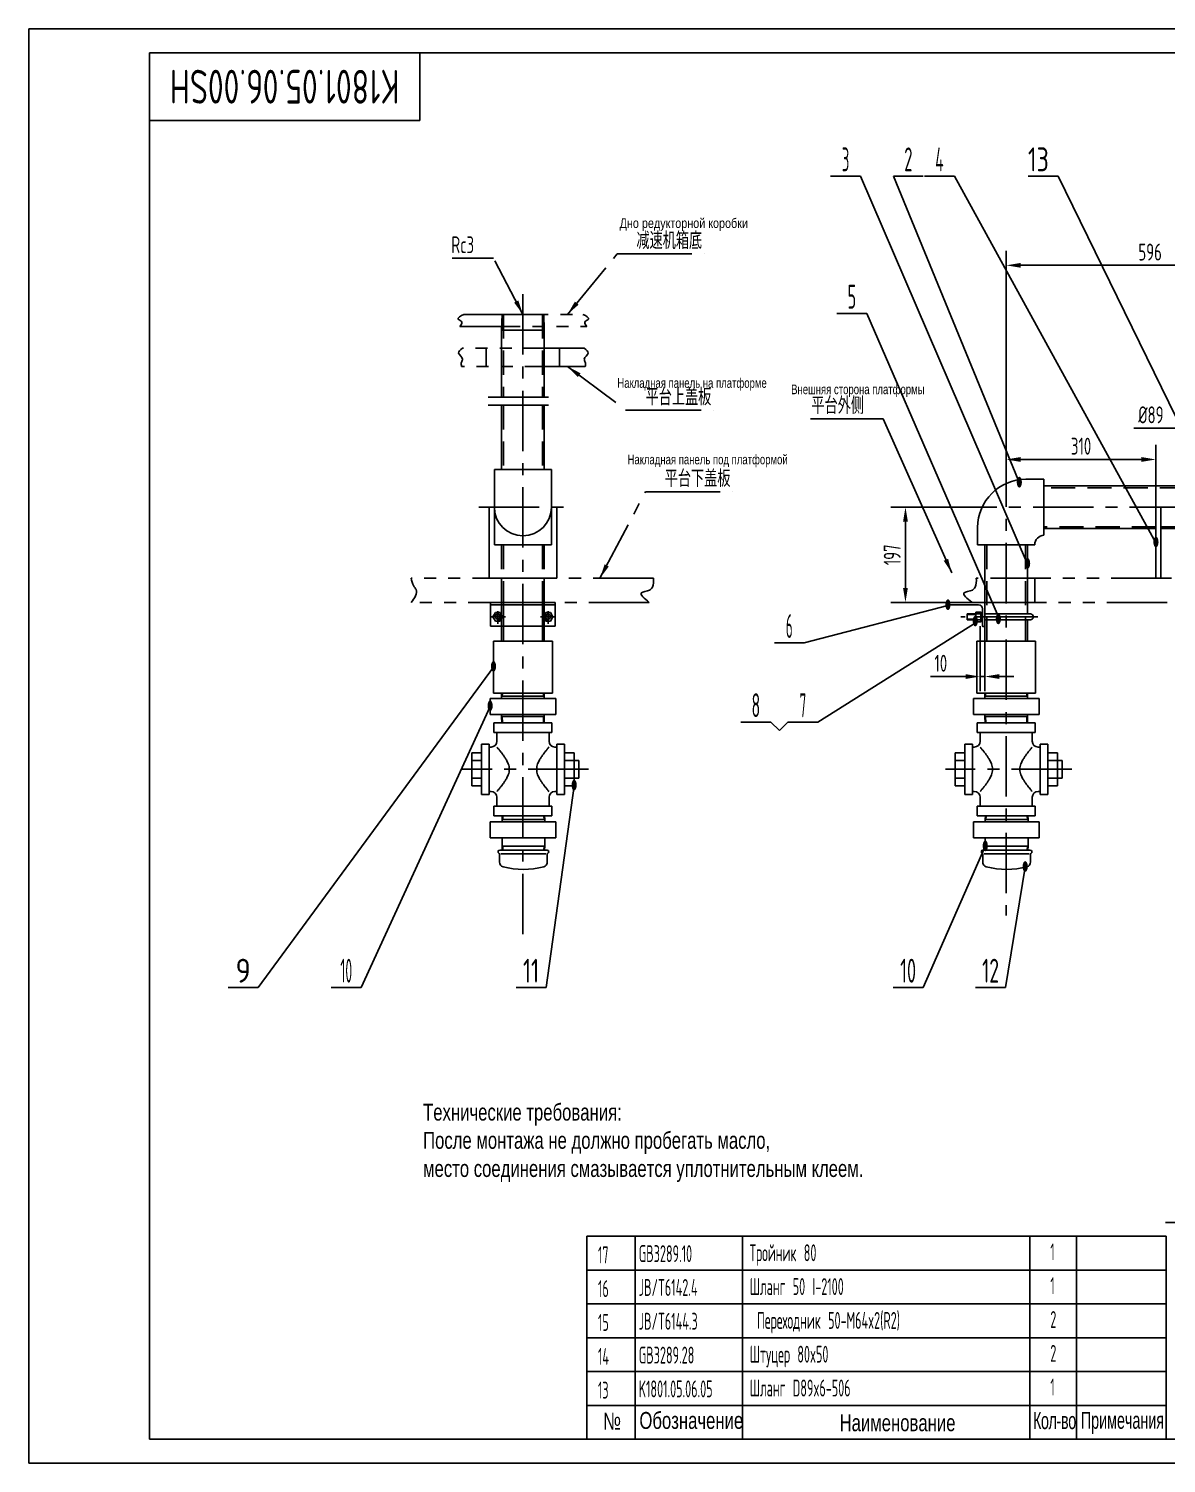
# Model space of a CAD drawing. Header units: millimetres. Extents: x 0 to 4200, y -115 to 2970.
# Drawn here: x 0 to 2355, y 0 to 2970 of the extents above; entities that cross this region are included whole.
import ezdxf
from ezdxf.enums import TextEntityAlignment as Align

# ---------------------------------------------------------------- set-up
doc = ezdxf.new("R2010")
doc.units = ezdxf.units.MM
doc.header["$LTSCALE"] = 100
for name, pattern in [('F', [0.75, 0.5, -0.25]), ('G', [2, 1.25, -0.25, 0.25, -0.25]), ('K', [2.5, 1.25, -0.25, 0.25, -0.25, 0.25, -0.25])]:
    doc.linetypes.add(name, pattern=pattern)
for name, color, linetype in [('01', 7, 'Continuous'), ('02', 1, 'Continuous'), ('04', 2, 'F'), ('05', 142, 'G'), ('07', 6, 'K'), ('08', 1, 'Continuous'), ('11', 3, 'Continuous'), ('THICK', 7, 'Continuous')]:
    doc.layers.add(name, color=color, linetype=linetype)
doc.styles.add('HZLIB', font='TXT.shx', dxfattribs={"width": 0.5, "height": 35})
doc.styles.get("Standard").update_dxf_attribs({"font": 'isocp', "width": 0.707, "bigfont": 'intecad.shx'})
doc.dimstyles.new('INTE', dxfattribs={"dimscale": 10, "dimtxt": 3.5, "dimasz": 3, "dimexe": 3, "dimexo": 0, "dimgap": 1, "dimtad": 1, "dimdsep": 46, "dimtxsty": 'Standard', "dimcen": 0, "dimclrd": 1, "dimclre": 1, "dimclrt": 3, "dimaunit": 1, "dimadec": 0, "dimazin": 0, "dimtfac": 1, "dimtmove": 0, "dimatfit": 0, "dimfxl": 0, "dimarcsym": 0})

# ---------------------------------------------------------------- blocks, each defined once
blk = doc.blocks.new('*U1')
at = {"layer": '01'}
for p, q in [((0, 75), (3.3, 75)), ((0, 75), (0, 0)), ((5, 13), (5, 73.3)), ((0, 0), (50, 0)), ((48.4, 5), (13, 5)), ((50, 0), (50, 3.3))]:
    blk.add_line(p, q, dxfattribs=at)
for centre, radius, start, end in [((3.3, 73.3), 1.65, 359.954, 90), ((13, 13), 8, 180, 270), ((48.4, 3.3), 1.65, 0, 89.9885)]:
    blk.add_arc(centre, radius, start, end, dxfattribs=at)
blk = doc.blocks.new('*U2')
at = {"layer": '01'}
for p, q in [((-9.2, 3.1), (-9.2, 0)), ((0, 3.1), (-9.2, 3.1)), ((-9.2, 0), (0, 0)), ((0, 0), (-1.8, 3.1)), ((0, 3.1), (1.8, 0)), ((0, 3.1), (9.2, 3.1)), ((9.2, 0), (0, 0)), ((9.2, 3.1), (9.2, 0))]:
    blk.add_line(p, q, dxfattribs=at)
at = {"layer": '05'}
blk.add_line((0, 5.2), (0, -2.1), dxfattribs=at)
blk = doc.blocks.new('*U3')
at = {"layer": '01'}
for p, q in [((-10.8, 0), (-10.8, 10)), ((-10.8, 10), (0, 10)), ((-10.8, 6), (0, 6)), ((0, 10), (0, 0)), ((0, -10), (0, 0)), ((-10.8, 0), (-10.8, -10)), ((-10.8, -6), (0, -6)), ((-10.8, -10), (0, -10))]:
    blk.add_line(p, q, dxfattribs=at)
at = {"layer": '05'}
blk.add_line((-11.9, 0), (1.1, 0), dxfattribs=at)
blk = doc.blocks.new('*U4')
at = {"layer": '01'}
for p, q in [((0, 10), (-9, 4.8)), ((-9, 4.8), (-9, 0)), ((-9, -4.8), (-9, 0)), ((9, 4.8), (0, 10)), ((9, 0), (9, 4.8)), ((0, -10), (-9, -4.8)), ((9, -4.8), (0, -10)), ((9, 0), (9, -4.8))]:
    blk.add_line(p, q, dxfattribs=at)
blk.add_circle((0, 0), 4.8, dxfattribs=at)
at = {"layer": '02'}
blk.add_arc((0, 0), 6, 266.5577, 182.6113, dxfattribs=at)
at = {"layer": '05'}
for p, q in [((9.6, 0), (-9.8, 0)), ((0, 10.6), (0, -10.5))]:
    blk.add_line(p, q, dxfattribs=at)
blk = doc.blocks.new('*D7')
at = {"layer": '08', "color": 1, "lineweight": -2}
for p, q in [((2023.9, 2105.3), (2023.9, 2510.1)), ((2619.9, 2420.6), (2619.9, 2510.1)), ((2589.9, 2480.1), (2053.9, 2480.1))]:
    blk.add_line(p, q, dxfattribs=at)
at = {"layer": '08', "color": 1}
for points in [[(2053.9, 2485.1), (2053.9, 2475.1), (2023.9, 2480.1)], [(2589.9, 2485.1), (2589.9, 2475.1), (2619.9, 2480.1)]]:
    blk.add_solid(points, dxfattribs=at)
at = {"layer": 'Defpoints', "color": 0}
for p in [(2023.9, 2480.1), (2619.9, 2420.6), (2023.9, 2105.3)]:
    blk.add_point(p, dxfattribs=at)
at = {"layer": '08', "color": 3, "insert": (2321.9, 2507.6), "char_height": 35, "attachment_point": 5}
blk.add_mtext('596', dxfattribs=at)
blk = doc.blocks.new('*D8')
at = {"layer": '08', "color": 1, "lineweight": -2}
for p, q in [((1879.4, 1979.3), (1785.3, 1979.3)), ((1815.3, 1949.3), (1815.3, 1812.3)), ((2000.4, 1782.3), (1785.3, 1782.3))]:
    blk.add_line(p, q, dxfattribs=at)
at = {"layer": '08', "color": 1}
for points in [[(1810.3, 1949.3), (1820.3, 1949.3), (1815.3, 1979.3)], [(1810.3, 1812.3), (1820.3, 1812.3), (1815.3, 1782.3)]]:
    blk.add_solid(points, dxfattribs=at)
at = {"layer": 'Defpoints', "color": 0}
for p in [(1879.4, 1979.3), (1815.3, 1782.3), (2000.4, 1782.3)]:
    blk.add_point(p, dxfattribs=at)
at = {"layer": '08', "color": 3, "insert": (1787.8, 1880.8), "char_height": 35, "attachment_point": 5, "rotation": 90}
blk.add_mtext('197', dxfattribs=at)
blk = doc.blocks.new('*D9')
at = {"layer": '08', "color": 1, "lineweight": -2}
for p, q in [((2575.7, 2225.4), (2575.7, 2113.1)), ((2664.2, 2225.4), (2664.2, 2113.1)), ((2545.7, 2143.1), (2287.8, 2143.1)), ((2664.2, 2143.1), (2575.7, 2143.1)), ((2694.2, 2143.1), (2724.2, 2143.1))]:
    blk.add_line(p, q, dxfattribs=at)
at = {"layer": '08', "color": 1}
for points in [[(2545.7, 2148.1), (2545.7, 2138.1), (2575.7, 2143.1)], [(2694.2, 2148.1), (2694.2, 2138.1), (2664.2, 2143.1)]]:
    blk.add_solid(points, dxfattribs=at)
at = {"layer": 'Defpoints', "color": 0}
for p in [(2575.7, 2225.4), (2664.2, 2225.4), (2664.2, 2143.1)]:
    blk.add_point(p, dxfattribs=at)
at = {"layer": '08', "color": 3, "insert": (2323.5, 2170.6), "char_height": 35, "attachment_point": 5}
blk.add_mtext('%%c89', dxfattribs=at)
blk = doc.blocks.new('*D10')
at = {"layer": '08', "color": 1, "lineweight": -2}
for p, q in [((2023.9, 2069.8), (2023.9, 2108.2)), ((2333.9, 1856.6), (2333.9, 2108.2)), ((2303.9, 2078.2), (2053.9, 2078.2))]:
    blk.add_line(p, q, dxfattribs=at)
at = {"layer": '08', "color": 1}
for points in [[(2053.9, 2083.2), (2053.9, 2073.2), (2023.9, 2078.2)], [(2303.9, 2083.2), (2303.9, 2073.2), (2333.9, 2078.2)]]:
    blk.add_solid(points, dxfattribs=at)
at = {"layer": 'Defpoints', "color": 0}
for p in [(2023.9, 2078.2), (2023.9, 2069.8), (2333.9, 1856.6)]:
    blk.add_point(p, dxfattribs=at)
at = {"layer": '08', "color": 3, "insert": (2178.9, 2105.7), "char_height": 35, "attachment_point": 5}
blk.add_mtext('310', dxfattribs=at)
blk = doc.blocks.new('*D44')
at = {"layer": '08', "color": 1, "lineweight": -2}
for p, q in [((1969.7, 1733.2), (1969.7, 1598.8)), ((1979.7, 1733.2), (1979.7, 1598.8)), ((1939.7, 1628.8), (1867.4, 1628.8)), ((1979.7, 1628.8), (1969.7, 1628.8)), ((2009.7, 1628.8), (2039.7, 1628.8))]:
    blk.add_line(p, q, dxfattribs=at)
at = {"layer": '08', "color": 1}
for points in [[(1939.7, 1633.8), (1939.7, 1623.8), (1969.7, 1628.8)], [(2009.7, 1633.8), (2009.7, 1623.8), (1979.7, 1628.8)]]:
    blk.add_solid(points, dxfattribs=at)
at = {"layer": 'Defpoints', "color": 0}
for p in [(1969.7, 1733.2), (1979.7, 1733.2), (1979.7, 1628.8)]:
    blk.add_point(p, dxfattribs=at)
at = {"layer": '08', "color": 3, "insert": (1888.5, 1656.3), "char_height": 35, "attachment_point": 5}
blk.add_mtext('10', dxfattribs=at)
blk = doc.blocks.new('*U59', base_point=(251.96, 168.31))
at = {"layer": '01'}
for p, q in [((251.96, 168.31), (251.96, 182.31)), ((195.96, 168.31), (251.96, 168.31))]:
    blk.add_line(p, q, dxfattribs=at)
blk = doc.blocks.new('*U60')
at = {"layer": '04'}
blk.add_blockref('*U59', (0, 0), dxfattribs=at)
blk = doc.blocks.new('*U61')
at = {"layer": '01'}
for points in [[(415, 292), (25, 292)], [(25, 292), (25, 5)], [(415, 5), (415, 292)], [(25, 5), (415, 5)]]:
    blk.add_lwpolyline(points, dxfattribs=at)
at = {"layer": '02'}
for points in [[(420, 297), (0, 297)], [(0, 297), (0, 0)], [(420, 0), (420, 297)], [(0, 0), (420, 0)]]:
    blk.add_lwpolyline(points, dxfattribs=at)

msp = doc.modelspace()

# ---------------------------------------------------------------- linework, layer by layer
for p, q in [((980.1, 2378.634), (979.068, 2345.634)), ((980.1, 2378.634), (1066.537, 2378.634)), ((1066.537, 2378.634), (1067.568, 2345.634)), ((979.068, 2345.634), (1067.568, 2345.634)), ((979.068, 2345.634), (979.068, 2207.213)), ((1067.568, 2345.634), (1067.568, 2207.213)), ((979.068, 2190.476), (979.068, 2057.29)), ((1067.568, 2190.476), (1067.568, 2057.29)), ((2541.901, 2023.54), (2101.901, 2023.54)), ((2333.905, 1935.04), (2101.901, 1935.04)), ((2541.901, 1935.04), (2343.905, 1935.04)), ((1979.651, 1901.29), (1979.651, 1758.29)), ((2068.151, 1901.29), (2068.151, 1758.29)), ((979.068, 1832.29), (979.068, 1782.29)), ((1067.568, 1832.29), (1067.568, 1782.29)), ((979.068, 1732.774), (979.068, 1702.29)), ((1067.568, 1732.774), (1067.568, 1702.29)), ((1979.651, 1746.29), (1979.651, 1702.29)), ((2068.151, 1746.29), (2068.151, 1702.29)), ((979.271, 1594.537), (979.068, 1588.037)), ((979.068, 1588.037), (1067.568, 1588.037)), ((1067.365, 1594.537), (1067.568, 1588.037)), ((1979.854, 1594.537), (1979.651, 1588.037)), ((1979.651, 1588.037), (2068.151, 1588.037)), ((2067.948, 1594.537), (2068.151, 1588.037)), ((979.068, 1545.745), (1067.568, 1545.745)), ((979.475, 1532.745), (979.068, 1545.745)), ((1067.162, 1532.745), (1067.568, 1545.745)), ((1979.651, 1545.745), (2068.151, 1545.745)), ((1980.057, 1532.745), (1979.651, 1545.745)), ((2067.745, 1532.745), (2068.151, 1545.745)), ((1083.318, 1532.745), (963.318, 1532.745)), ((963.318, 1532.745), (963.318, 1512.745)), ((1083.318, 1532.745), (1083.318, 1512.745)), ((2083.901, 1532.745), (1963.901, 1532.745)), ((1963.901, 1532.745), (1963.901, 1512.745)), ((2083.901, 1532.745), (2083.901, 1512.745)), ((937.318, 1488.745), (937.318, 1384.745)), ((953.318, 1488.745), (937.318, 1488.745)), ((953.318, 1488.745), (953.318, 1384.745)), ((1083.318, 1512.745), (963.318, 1512.745)), ((969.318, 1512.745), (969.318, 1494.745)), ((980.1, 1512.745), (1066.537, 1512.745)), ((1077.318, 1512.745), (1077.318, 1494.745)), ((1093.318, 1488.745), (1093.318, 1384.745)), ((1093.318, 1488.745), (1109.318, 1488.745)), ((1109.318, 1488.745), (1109.318, 1384.745)), ((1937.901, 1488.745), (1937.901, 1384.745)), ((1953.901, 1488.745), (1937.901, 1488.745)), ((1953.901, 1488.745), (1953.901, 1384.745)), ((2083.901, 1512.745), (1963.901, 1512.745)), ((1969.901, 1512.745), (1969.901, 1494.745)), ((1980.682, 1512.745), (2067.12, 1512.745)), ((2077.901, 1512.745), (2077.901, 1494.745)), ((2093.901, 1488.745), (2093.901, 1384.745)), ((2093.901, 1488.745), (2109.901, 1488.745)), ((2109.901, 1488.745), (2109.901, 1384.745)), ((917.318, 1470.745), (917.318, 1402.745)), ((937.318, 1470.745), (917.318, 1470.745)), ((953.318, 1482.745), (957.318, 1482.745)), ((1093.318, 1482.745), (1089.318, 1482.745)), ((1109.318, 1470.745), (1129.318, 1470.745)), ((1129.318, 1470.745), (1129.318, 1402.745)), ((1917.901, 1470.745), (1917.901, 1402.745)), ((1937.901, 1470.745), (1917.901, 1470.745)), ((1953.901, 1482.745), (1957.901, 1482.745)), ((2093.901, 1482.745), (2089.901, 1482.745)), ((2109.901, 1470.745), (2129.901, 1470.745)), ((2129.901, 1470.745), (2129.901, 1402.745)), ((917.318, 1454.745), (937.318, 1454.745)), ((1129.318, 1454.745), (1109.318, 1454.745)), ((1139.318, 1454.745), (1129.318, 1454.745)), ((1139.318, 1454.745), (1139.318, 1418.745)), ((1917.901, 1454.745), (1937.901, 1454.745)), ((2129.901, 1454.745), (2109.901, 1454.745)), ((2139.901, 1454.745), (2129.901, 1454.745)), ((2139.901, 1454.745), (2139.901, 1418.745)), ((917.318, 1418.745), (937.318, 1418.745)), ((937.318, 1402.745), (917.318, 1402.745)), ((1129.318, 1418.745), (1109.318, 1418.745)), ((1109.318, 1402.745), (1129.318, 1402.745)), ((1139.318, 1418.745), (1129.318, 1418.745)), ((1917.901, 1418.745), (1937.901, 1418.745)), ((1937.901, 1402.745), (1917.901, 1402.745)), ((2129.901, 1418.745), (2109.901, 1418.745)), ((2109.901, 1402.745), (2129.901, 1402.745)), ((2139.901, 1418.745), (2129.901, 1418.745)), ((953.318, 1384.745), (937.318, 1384.745)), ((953.318, 1390.745), (957.318, 1390.745)), ((969.318, 1360.745), (969.318, 1378.745)), ((1077.318, 1360.745), (1077.318, 1378.745)), ((1093.318, 1390.745), (1089.318, 1390.745)), ((1093.318, 1384.745), (1109.318, 1384.745)), ((1953.901, 1384.745), (1937.901, 1384.745)), ((1953.901, 1390.745), (1957.901, 1390.745)), ((1969.901, 1360.745), (1969.901, 1378.745)), ((2077.901, 1360.745), (2077.901, 1378.745)), ((2093.901, 1390.745), (2089.901, 1390.745)), ((2093.901, 1384.745), (2109.901, 1384.745)), ((1083.318, 1360.745), (963.318, 1360.745)), ((963.318, 1340.745), (963.318, 1360.745)), ((1083.318, 1340.745), (963.318, 1340.745)), ((980.221, 1340.745), (979.971, 1332.745)), ((1068.221, 1340.745), (1068.471, 1332.745)), ((1083.318, 1340.745), (1083.318, 1360.745)), ((2083.901, 1360.745), (1963.901, 1360.745)), ((1963.901, 1340.745), (1963.901, 1360.745)), ((2083.901, 1340.745), (1963.901, 1340.745)), ((1980.803, 1340.745), (1980.553, 1332.745)), ((2068.803, 1340.745), (2069.053, 1332.745)), ((2083.901, 1340.745), (2083.901, 1360.745)), ((1068.471, 1332.745), (979.971, 1332.745)), ((979.971, 1327.848), (979.971, 1332.745)), ((1068.471, 1327.848), (1068.471, 1332.745)), ((2069.053, 1332.745), (1980.553, 1332.745)), ((1980.553, 1327.848), (1980.553, 1332.745)), ((2069.053, 1327.848), (2069.053, 1332.745)), ((979.971, 1277.46), (979.971, 1295.117)), ((1068.471, 1277.46), (979.971, 1277.46)), ((980.221, 1269.46), (979.971, 1277.46)), ((1068.221, 1269.46), (1068.471, 1277.46)), ((1068.471, 1277.46), (1068.471, 1295.117)), ((1980.553, 1277.46), (1980.553, 1295.117)), ((2069.053, 1277.46), (1980.553, 1277.46)), ((1980.803, 1269.46), (1980.553, 1277.46)), ((2068.803, 1269.46), (2069.053, 1277.46)), ((2069.053, 1277.46), (2069.053, 1295.117)), ((974.721, 1261.061), (974.721, 1244.682)), ((975.221, 1269.46), (1073.221, 1269.46)), ((977.813, 1261.784), (1070.907, 1261.784)), ((1073.721, 1261.061), (1073.721, 1244.682)), ((1975.303, 1261.061), (1975.303, 1244.682)), ((1975.803, 1269.46), (2073.803, 1269.46)), ((1978.396, 1261.784), (2071.489, 1261.784)), ((2074.303, 1261.061), (2074.303, 1244.682)), ((1155.38, 470), (1155.38, 50)), ((1155.38, 470), (2355.38, 470)), ((1255.38, 470), (1255.38, 50)), ((1478.13, 470), (1478.13, 50)), ((2072.868, 470), (2072.868, 50)), ((2169.709, 470), (2169.709, 50)), ((2355.38, 470), (2355.38, 50)), ((1155.38, 400), (2355.38, 400)), ((1155.38, 330), (2355.38, 330)), ((1155.38, 260), (2355.38, 260)), ((1155.38, 190), (2355.38, 190)), ((1155.38, 120), (2355.38, 120)), ((1155.38, 120), (2355.38, 120)), ((1155.38, 50), (2355.38, 50))]:
    msp.add_line(p, q)
for centre, radius, start, end in [((957.318, 1494.745), 12, 270, 0), ((1089.318, 1494.745), 12, 180, 270), ((1957.901, 1494.745), 12, 270, 0), ((2089.901, 1494.745), 12, 180, 270), ((957.318, 1378.745), 12, 0, 90), ((1089.318, 1378.745), 12, 90, 180), ((1957.901, 1378.745), 12, 0, 90), ((2089.901, 1378.745), 12, 90, 180), ((975.221, 1265.96), 3.5, 90, 242.964308), ((972.721, 1261.061), 2, 0, 62.964308), ((1073.221, 1265.96), 3.5, 297.035692, 90), ((1075.721, 1261.061), 2, 117.035692, 180), ((1975.803, 1265.96), 3.5, 90, 242.964308), ((1973.303, 1261.061), 2, 0, 62.964308), ((2073.803, 1265.96), 3.5, 297.035692, 90), ((2076.303, 1261.061), 2, 117.035692, 180), ((984.721, 1244.682), 10, 180, 254.937745), ((1024.221, 1391.46), 162, 254.937745, 285.062255), ((1063.721, 1244.682), 10, 285.062255, 0), ((1985.303, 1244.682), 10, 180, 254.937745), ((2024.803, 1391.46), 162, 254.937745, 285.062255), ((2064.303, 1244.682), 10, 285.062255, 0)]:
    msp.add_arc(centre, radius, start, end)
at = {"layer": '01'}
for p, q in [((1023.318, 2057.29), (964.197, 2057.29)), ((964.197, 2057.29), (964.197, 1979.29)), ((1023.318, 2057.29), (1082.44, 2057.29)), ((1082.44, 2057.29), (1082.44, 1979.29)), ((2101.901, 2037.175), (2064.779, 2037.175)), ((2101.901, 1979.29), (2101.901, 2037.175)), ((953.318, 1979.29), (953.318, 1832.29)), ((953.318, 1979.29), (964.197, 1979.29)), ((964.197, 1901.29), (964.197, 1979.29)), ((1082.44, 1901.29), (1082.44, 1979.29)), ((1093.318, 1979.29), (1082.44, 1979.29)), ((1093.318, 1979.29), (1093.318, 1832.29)), ((2101.901, 1979.29), (2101.901, 1921.406)), ((2333.905, 1979.29), (2333.905, 1832.29)), ((2333.905, 1979.29), (2343.905, 1979.29)), ((2343.905, 1979.29), (2343.905, 1832.29)), ((1964.779, 1901.29), (1964.779, 1937.175)), ((1023.318, 1901.29), (964.197, 1901.29)), ((1023.318, 1901.29), (1082.44, 1901.29)), ((2023.901, 1901.29), (1964.779, 1901.29)), ((2023.901, 1901.29), (2083.022, 1901.29)), ((2083.022, 1901.29), (2083.022, 1901.406)), ((953.318, 1832.29), (1023.318, 1832.29)), ((1093.318, 1832.29), (1023.318, 1832.29)), ((2343.905, 1832.29), (2333.905, 1832.29)), ((956.318, 1732.774), (956.318, 1782.29)), ((1023.318, 1782.29), (956.318, 1782.29)), ((1023.318, 1782.29), (1090.318, 1782.29)), ((1090.318, 1732.774), (1090.318, 1782.29)), ((1023.318, 1777.29), (956.318, 1777.29)), ((1023.318, 1777.29), (1090.318, 1777.29)), ((1023.318, 1732.774), (956.318, 1732.774)), ((1023.318, 1732.774), (1090.318, 1732.774)), ((962.391, 1594.537), (962.391, 1702.29)), ((962.391, 1702.29), (1023.318, 1702.29)), ((1084.246, 1702.29), (1023.318, 1702.29)), ((1084.246, 1594.537), (1084.246, 1702.29)), ((1962.973, 1594.537), (1962.973, 1702.29)), ((1962.973, 1702.29), (2023.901, 1702.29)), ((2084.828, 1702.29), (2023.901, 1702.29)), ((2084.828, 1594.537), (2084.828, 1702.29)), ((955.382, 1550.526), (955.382, 1583.256)), ((955.382, 1583.256), (1023.318, 1583.256)), ((1023.318, 1594.537), (962.391, 1594.537)), ((979.068, 1588.037), (979.068, 1583.256)), ((1023.318, 1594.537), (1084.246, 1594.537)), ((1091.254, 1583.256), (1023.318, 1583.256)), ((1067.568, 1588.037), (1067.568, 1583.256)), ((1091.254, 1550.526), (1091.254, 1583.256)), ((1955.965, 1583.256), (2023.901, 1583.256)), ((1955.965, 1550.526), (1955.965, 1583.256)), ((2023.901, 1594.537), (1962.973, 1594.537)), ((1979.651, 1588.037), (1979.651, 1583.256)), ((2023.901, 1594.537), (2084.828, 1594.537)), ((2091.837, 1583.256), (2023.901, 1583.256)), ((2068.151, 1588.037), (2068.151, 1583.256)), ((2091.837, 1550.526), (2091.837, 1583.256)), ((1023.318, 1550.526), (955.382, 1550.526)), ((979.068, 1545.745), (979.068, 1550.526)), ((1023.318, 1550.526), (1091.254, 1550.526)), ((1067.568, 1545.745), (1067.568, 1550.526)), ((2023.901, 1550.526), (1955.965, 1550.526)), ((1979.651, 1545.745), (1979.651, 1550.526)), ((2023.901, 1550.526), (2091.837, 1550.526)), ((2068.151, 1545.745), (2068.151, 1550.526)), ((955.382, 1295.117), (955.382, 1327.848)), ((955.382, 1327.848), (1023.318, 1327.848)), ((1091.254, 1327.848), (1023.318, 1327.848)), ((1091.254, 1295.117), (1091.254, 1327.848)), ((1955.965, 1327.848), (2023.901, 1327.848)), ((1955.965, 1295.117), (1955.965, 1327.848)), ((2091.837, 1327.848), (2023.901, 1327.848)), ((2091.837, 1295.117), (2091.837, 1327.848)), ((1023.318, 1295.117), (955.382, 1295.117)), ((1023.318, 1295.117), (1091.254, 1295.117)), ((2023.901, 1295.117), (1955.965, 1295.117)), ((2023.901, 1295.117), (2091.837, 1295.117))]:
    msp.add_line(p, q, dxfattribs=at)
at = {"layer": '01', "color": 7, "linetype": 'Continuous'}
for p, q in [((1942.901, 1758.29), (1942.901, 1746.29)), ((1942.901, 1758.29), (1960.751, 1758.29)), ((1979.651, 1758.29), (2074.151, 1758.29)), ((1942.901, 1746.29), (1960.751, 1746.29)), ((1979.651, 1746.29), (2074.151, 1746.29))]:
    msp.add_line(p, q, dxfattribs=at)
at = {"layer": '01'}
for centre, radius, start, end in [((2064.779, 1937.175), 100, 90, 180), ((1023.318, 1979.29), 59.122, 180, 0), ((2103.022, 1901.406), 20, 93.214925, 180)]:
    msp.add_arc(centre, radius, start, end, dxfattribs=at)
at = {"layer": '01', "color": 7, "linetype": 'Continuous'}
msp.add_arc((2074.151, 1752.29), 6, 270, 90, dxfattribs=at)
at = {"layer": '01'}
for points in [[(969.318, 1390.745), (970.81, 1392.506), (972.321, 1394.31), (973.852, 1396.163), (975.406, 1398.071), (976.983, 1400.044), (978.589, 1402.093), (980.224, 1404.231), (981.893, 1406.478), (983.6, 1408.86), (985.35, 1411.415), (987.15, 1414.202), (989.006, 1417.321), (990.93, 1420.966), (992.934, 1425.645), (995.034, 1436.745), (992.934, 1447.845), (990.93, 1452.524), (989.006, 1456.169), (987.15, 1459.288), (985.35, 1462.075), (983.6, 1464.63), (981.893, 1467.012), (980.224, 1469.259), (978.589, 1471.397), (976.983, 1473.445), (975.406, 1475.418), (973.852, 1477.327), (972.321, 1479.18), (970.81, 1480.984), (969.318, 1482.745)], [(1077.318, 1390.745), (1075.826, 1392.506), (1074.316, 1394.31), (1072.785, 1396.163), (1071.231, 1398.071), (1069.653, 1400.044), (1068.048, 1402.093), (1066.413, 1404.231), (1064.744, 1406.478), (1063.037, 1408.86), (1061.287, 1411.415), (1059.487, 1414.202), (1057.63, 1417.321), (1055.706, 1420.966), (1053.703, 1425.645), (1051.603, 1436.745), (1053.703, 1447.845), (1055.706, 1452.524), (1057.63, 1456.169), (1059.487, 1459.288), (1061.287, 1462.075), (1063.037, 1464.63), (1064.744, 1467.012), (1066.413, 1469.259), (1068.048, 1471.397), (1069.653, 1473.445), (1071.231, 1475.418), (1072.785, 1477.327), (1074.316, 1479.18), (1075.826, 1480.984), (1077.318, 1482.745)], [(1969.901, 1390.745), (1971.393, 1392.506), (1972.904, 1394.31), (1974.435, 1396.163), (1975.988, 1398.071), (1977.566, 1400.044), (1979.171, 1402.093), (1980.806, 1404.231), (1982.475, 1406.478), (1984.182, 1408.86), (1985.933, 1411.415), (1987.732, 1414.202), (1989.589, 1417.321), (1991.513, 1420.966), (1993.516, 1425.645), (1995.617, 1436.745), (1993.516, 1447.845), (1991.513, 1452.524), (1989.589, 1456.169), (1987.732, 1459.288), (1985.933, 1462.075), (1984.182, 1464.63), (1982.475, 1467.012), (1980.806, 1469.259), (1979.171, 1471.397), (1977.566, 1473.445), (1975.988, 1475.418), (1974.435, 1477.327), (1972.904, 1479.18), (1971.393, 1480.984), (1969.901, 1482.745)], [(2077.901, 1390.745), (2076.409, 1392.506), (2074.898, 1394.31), (2073.367, 1396.163), (2071.814, 1398.071), (2070.236, 1400.044), (2068.631, 1402.093), (2066.995, 1404.231), (2065.326, 1406.478), (2063.619, 1408.86), (2061.869, 1411.415), (2060.069, 1414.202), (2058.213, 1417.321), (2056.289, 1420.966), (2054.285, 1425.645), (2052.185, 1436.745), (2054.285, 1447.845), (2056.289, 1452.524), (2058.213, 1456.169), (2060.069, 1459.288), (2061.869, 1462.075), (2063.619, 1464.63), (2065.326, 1467.012), (2066.995, 1469.259), (2068.631, 1471.397), (2070.236, 1473.445), (2071.814, 1475.418), (2073.367, 1477.327), (2074.898, 1479.18), (2076.409, 1480.984), (2077.901, 1482.745)]]:
    msp.add_spline(points, degree=3, dxfattribs=at)
at = {"layer": '02'}
for p, q in [((1722.344, 2664.73), (1660.344, 2664.73)), ((2068.151, 1861.591), (1722.344, 2664.73)), ((2048.936, 2035.912), (1790.26, 2664.73)), ((1790.26, 2664.73), (1852.26, 2664.73)), ((1916.619, 2664.73), (1854.619, 2664.73)), ((2333.905, 1905.79), (1916.619, 2664.73)), ((2131.312, 2664.73), (2069.312, 2664.73)), ((2487.903, 1935.04), (2131.312, 2664.73)), ((1735.302, 2380.424), (1673.302, 2380.424)), ((2008.169, 1752.29), (1735.302, 2380.424)), ((1903.295, 1776.127), (1605.818, 1698.65)), ((1960.751, 1757.298), (1942.901, 1757.298)), ((1963.814, 1742.275), (1633.949, 1534.666)), ((1960.751, 1747.283), (1942.901, 1747.283)), ((1543.818, 1698.65), (1605.818, 1698.65)), ((962.391, 1648.414), (475.028, 985.084)), ((955.382, 1566.891), (688.544, 985.084)), ((1536.594, 1534.666), (1474.594, 1534.666)), ((1554.272, 1516.988), (1536.594, 1534.666)), ((1571.949, 1534.666), (1554.272, 1516.988)), ((1633.949, 1534.666), (1571.949, 1534.666)), ((1129.318, 1402.745), (1071.092, 985.084)), ((1980.553, 1276.845), (1851.921, 985.084)), ((2063.169, 1234.069), (2022.548, 985.084)), ((475.028, 985.084), (413.028, 985.084)), ((688.544, 985.084), (626.544, 985.084)), ((1071.092, 985.084), (1009.092, 985.084)), ((1851.921, 985.084), (1789.921, 985.084)), ((2022.548, 985.084), (1960.548, 985.084))]:
    msp.add_line(p, q, dxfattribs=at)
at = {"layer": '02', "color": 1, "linetype": 'Continuous'}
for p, q in [((981.498, 2378.59), (980.468, 2345.634)), ((1065.139, 2378.59), (1066.169, 2345.634)), ((980.671, 1594.537), (980.468, 1588.037)), ((1065.966, 1594.537), (1066.169, 1588.037)), ((1981.253, 1594.537), (1981.05, 1588.037)), ((2066.548, 1594.537), (2066.751, 1588.037)), ((980.874, 1532.745), (980.468, 1545.745)), ((1065.763, 1532.745), (1066.169, 1545.745)), ((1981.457, 1532.745), (1981.05, 1545.745)), ((2066.345, 1532.745), (2066.751, 1545.745)), ((981.62, 1340.745), (981.37, 1332.745)), ((1066.821, 1340.745), (1067.071, 1332.745)), ((1982.203, 1340.745), (1981.953, 1332.745)), ((2067.404, 1340.745), (2067.654, 1332.745)), ((981.62, 1269.46), (981.37, 1277.46)), ((1066.821, 1269.46), (1067.071, 1277.46)), ((1982.203, 1269.46), (1981.953, 1277.46)), ((2067.404, 1269.46), (2067.654, 1277.46))]:
    msp.add_line(p, q, dxfattribs=at)
at = {"layer": '02'}
for points in [[(900.818, 2378.634), (889.491, 2368.617), (896.82, 2362.624), (892.823, 2353.634)], [(1147.618, 2378.634), (1158.945, 2368.617), (1151.616, 2362.624), (1155.614, 2353.634)], [(898.153, 2308.634), (890.157, 2298.034), (898.153, 2286.048), (896.154, 2279.389), (896.154, 2270.634)], [(1150.283, 2308.634), (1158.279, 2298.034), (1150.283, 2286.048), (1152.282, 2279.389), (1152.282, 2270.634)], [(791.91, 1782.29), (802.246, 1808.698), (797.091, 1816.228), (791.91, 1832.29)], [(1284.928, 1782.29), (1268.485, 1802.221), (1285.671, 1807.946), (1291.4, 1813.671), (1293.673, 1832.29)], [(1953.121, 1782.29), (1936.679, 1802.221), (1953.865, 1807.946), (1959.593, 1813.671), (1961.866, 1832.29)]]:
    msp.add_spline(points, degree=3, dxfattribs=at)
at = {"layer": '04', "color": 2, "linetype": 'F'}
for p, q in [((983.068, 2378.634), (983.068, 2207.213)), ((1063.568, 2378.634), (1063.568, 2207.213)), ((983.068, 2190.476), (983.068, 2057.29)), ((1063.568, 2190.476), (1063.568, 2057.29)), ((2541.901, 2019.54), (2101.901, 2019.54)), ((2333.905, 1939.04), (2101.901, 1939.04)), ((2541.901, 1939.04), (2343.905, 1939.04)), ((979.068, 1901.29), (979.068, 1832.29)), ((983.068, 1901.29), (983.068, 1782.29)), ((1063.568, 1901.29), (1063.568, 1782.29)), ((1067.568, 1901.29), (1067.568, 1832.29)), ((1983.651, 1901.29), (1983.651, 1702.29)), ((2064.151, 1901.29), (2064.151, 1702.29)), ((983.068, 1732.774), (983.068, 1702.29)), ((1063.568, 1732.774), (1063.568, 1702.29))]:
    msp.add_line(p, q, dxfattribs=at)
at = {"layer": '04'}
for p, q in [((979.068, 1732.774), (979.068, 1782.29)), ((983.068, 1782.29), (983.068, 1732.774)), ((1063.568, 1732.774), (1063.568, 1782.29)), ((1067.568, 1782.29), (1067.568, 1732.774))]:
    msp.add_line(p, q, dxfattribs=at)
at = {"layer": '05'}
for p, q in [((1023.318, 2420.611), (1023.318, 1070.974)), ((2023.901, 2105.327), (2023.901, 1133.816)), ((932.015, 1979.29), (1110.523, 1979.29)), ((1879.402, 1979.29), (2890.989, 1979.29)), ((971.318, 1737.855), (971.318, 1764.295)), ((1075.318, 1737.855), (1075.318, 1764.295)), ((987.18, 1752.29), (957.59, 1752.29)), ((1059.456, 1752.29), (1089.046, 1752.29)), ((2089.039, 1752.29), (1929.97, 1752.29))]:
    msp.add_line(p, q, dxfattribs=at)
at = {"layer": '05', "color": 142, "linetype": 'G'}
msp.add_line((2083.151, 1782.29), (2083.151, 1832.29), dxfattribs=at)
at = {"layer": '05', "color": 4, "linetype": 'G'}
for p, q in [((1159.318, 1436.745), (897.318, 1436.745)), ((2159.901, 1436.745), (1897.901, 1436.745))]:
    msp.add_line(p, q, dxfattribs=at)
at = {"layer": '07', "color": 6, "linetype": 'K'}
for p, q in [((900.818, 2378.634), (1147.618, 2378.634)), ((892.823, 2353.634), (1155.614, 2353.634)), ((1150.283, 2308.634), (898.153, 2308.634)), ((947.318, 2308.634), (947.318, 2270.634)), ((1099.318, 2308.634), (1099.318, 2270.634)), ((1152.282, 2270.634), (896.154, 2270.634)), ((1293.673, 1832.29), (791.91, 1832.29)), ((4116.164, 1832.29), (1961.866, 1832.29)), ((1284.928, 1782.29), (791.91, 1782.29)), ((4107.418, 1782.29), (1953.121, 1782.29))]:
    msp.add_line(p, q, dxfattribs=at)
at = {"layer": '07'}
for p, q in [((951.104, 2207.213), (1098.482, 2207.213)), ((951.104, 2190.476), (1098.482, 2190.476))]:
    msp.add_line(p, q, dxfattribs=at)
at = {"layer": 'THICK'}
msp.add_line((2354.019, 498.655), (4150, 498.655), dxfattribs=at)

# ---------------------------------------------------------------- block references
at = {"layer": '01', "xscale": -1, "rotation": 270}
msp.add_blockref('*U4', (971.318, 1752.29), dxfattribs=at)
at = {"layer": '01', "rotation": 90}
msp.add_blockref('*U4', (1075.318, 1752.29), dxfattribs=at)
at = {"layer": '05', "xscale": -1}
for name, p, rotation in [('*U1', (1979.651, 1782.29), 90), ('*U3', (1971.551, 1752.29), 180), ('*U2', (1974.651, 1752.29), 90)]:
    msp.add_blockref(name, p, dxfattribs=dict(at, rotation=rotation))
at = {"layer": '07', "xscale": 10, "yscale": 10, "zscale": 10}
msp.add_blockref('*U61', (0, 0), dxfattribs=at)
at = {"layer": '07', "xscale": 10, "yscale": 10}
msp.add_blockref('*U60', (810, 2780), dxfattribs=at)

# ---------------------------------------------------------------- texts
at = {"style": 'HZLIB', "width": 0.5}
for s, p in [('17', (1178.714, 414)), ('GB3289.10', (1263.133, 416.528)), ('Тройник 80', (1492.977, 418.338)), ('1', (2115.229, 420.232)), ('16', (1178.714, 344)), ('JB/T6142.4', (1263.133, 346.529)), ('Шланг 50 I-2100', (1492.977, 348.339)), ('1', (2115.229, 350.233)), ('15', (1178.714, 274)), ('JB/T6144.3', (1263.133, 276.53)), (' Переходник 50-M64x2(R2)', (1492.977, 278.34)), ('2', (2115.229, 280.234)), ('14', (1178.714, 204)), ('GB3289.28', (1263.133, 206.531)), ('Штуцер 80x50', (1492.977, 208.341)), ('2', (2115.229, 210.235)), ('13', (1178.714, 134)), ('K1801.05.06.05', (1263.133, 136.532)), ('Шланг D89x6-506', (1492.977, 138.342)), ('1', (2115.229, 140.236))]:
    msp.add_text(s, height=35, dxfattribs=at).set_placement(p)
at = {"layer": '01', "color": 3, "insert": (1729.482, 2172.495), "char_height": 35, "attachment_point": 9}
msp.add_mtext('平台外侧', dxfattribs=at)
at = {"layer": '02', "width": 0.605172}
for p, p2 in [((2045.053, 2019.723), (2057.053, 2019.723)), ((2327.905, 1895.79), (2339.905, 1895.79)), ((2062.151, 1851.591), (2074.151, 1851.591)), ((1897.295, 1766.127), (1909.295, 1766.127)), ((1953.896, 1732.275), (1965.896, 1732.275)), ((2001.663, 1736.733), (2013.663, 1736.733)), ((956.391, 1638.414), (968.391, 1638.414)), ((949.382, 1556.891), (961.382, 1556.891)), ((1123.318, 1392.745), (1135.318, 1392.745)), ((1974.553, 1266.845), (1986.553, 1266.845)), ((2057.169, 1224.069), (2069.169, 1224.069))]:
    msp.add_text('\\M+5A1F1', height=20, dxfattribs=at).set_placement(p, p2, align=Align.FIT)
at = {"layer": '07', "attachment_point": 1}
for s, insert, char_height in [('{\\fArial|b0|i0|c204|p34;\\W0.8;\\C3;Дно редукторной коробки}', (1223.527, 2577.465), 20), ('{\\fArial|b0|i0|c204|p34;\\C3;Накладная панель на платформе}', (1218.824, 2246.534), 20), ('{\\fArial|b0|i0|c204|p34;\\C3;Внешняя сторона платформы}', (1578.606, 2233.366), 20), ('{\\fArial|b0|i0|c204|p34;\\C3;Накладная панель под платформой}', (1239.877, 2088.139), 20), ('{\\fArial|b0|i0|c204|p34;\\C3;Технические требования:\\PПосле монтажа не должно пробегать масло,\\Pместо соединения смазывается уплотнительным клеем.}', (816.558, 744.508), 35), ('{\\fArial|b0|i0|c204|p34;\\C0;№}', (1189.339, 104.78), 35), ('{\\fArial|b0|i0|c204|p34;\\C0;Наименование}', (1678.921, 101.442), 35), ('{\\fArial|b0|i0|c204|p34;\\W0.607;\\T0.95;\\C0;Кол-во}', (2079.38, 105.958), 35), ('{\\fArial|b0|i0|c204|p34;\\W0.607;\\C0;Примечания}', (2178.428, 106.552), 35)]:
    msp.add_mtext(s, dxfattribs=dict(at, insert=insert, char_height=char_height))
at = {"layer": '07', "color": 3, "char_height": 35}
for s, insert, attachment_point in [('Rc3', (922.189, 2505.205), 9), ('减速机箱底', (1258.22, 2513.576), 7), ('平台上盖板', (1277.193, 2190.029), 7), ('平台下盖板', (1316.932, 2021.247), 7)]:
    msp.add_mtext(s, dxfattribs=dict(at, insert=insert, attachment_point=attachment_point))
at = {"layer": '07', "insert": (1264.461, 106.26), "char_height": 35, "width": 3.91603, "attachment_point": 1}
msp.add_mtext('{\\fArial|b0|i0|c204|p34;\\C0;Обозначение}', dxfattribs=at)
at = {"layer": '11', "width": 0.696129}
msp.add_text('K1801.05.06.00SH', height=70, rotation=180, dxfattribs=at).set_placement((767.676, 2885), (292.324, 2885), align=Align.FIT)
at = {"layer": '11'}
for s, height, width, p, p2 in [('3', 49.497, 0.527686, (1683.62, 2674.73), (1699.067, 2674.73)), ('2', 49.497, 0.562593, (1812.766, 2674.73), (1829.754, 2674.73)), ('4', 49.497, 0.543846, (1876.87, 2674.73), (1894.367, 2674.73)), ('13', 49.4975, 0.803279, (2068.837, 2674.73), (2112.232, 2674.73)), ('5', 49.497, 0.609008, (1695.388, 2390.424), (1713.216, 2390.424)), ('6', 49.497, 0.471643, (1567.819, 1708.65), (1581.817, 1708.65)), ('8', 49.497, 0.654965, (1496.679, 1544.666), (1514.509, 1544.666)), ('7', 49.497, 0.514182, (1595.95, 1544.666), (1609.948, 1544.666)), ('9', 49.497, 1.024555, (428.267, 995.084), (459.79, 995.084)), ('10', 49.4975, 0.47098, (645.296, 995.084), (669.792, 995.084)), ('11', 49.4975, 0.798543, (1023.294, 995.084), (1056.891, 995.084)), ('10', 49.4975, 0.633415, (1804.449, 995.084), (1837.393, 995.084)), ('12', 49.4975, 0.636903, (1974.05, 995.084), (2009.045, 995.084))]:
    msp.add_text(s, height=height, dxfattribs=dict(at, width=width)).set_placement(p, p2, align=Align.FIT)

# ---------------------------------------------------------------- dimensions: what is measured, and where the dimension line sits
at = {"layer": '08'}
for base, p1, p2, picture, middle in [((2023.901, 2480.091), (2619.901, 2420.611), (2023.901, 2105.327), '*D7', (2321.901, 2507.591)), ((2023.901, 2078.175), (2333.905, 1856.604), (2023.901, 2069.782), '*D10', (2178.903, 2105.675))]:
    dim = msp.add_linear_dim(base=base, p1=p1, p2=p2, dimstyle='INTE', dxfattribs=at)
    dim.commit()
    dim.dimension.update_dxf_attribs({"geometry": picture, "text_midpoint": middle})
dim = msp.add_linear_dim(base=(2664.151, 2143.118), p1=(2575.651, 2225.43), p2=(2664.151, 2225.43), text='%%c89', dimstyle='INTE', dxfattribs=at)
dim.commit()
dim.dimension.update_dxf_attribs({"geometry": '*D9', "text_midpoint": (2323.456, 2143.118), "dimtype": 160})
dim = msp.add_linear_dim(base=(1815.333, 1782.29), p1=(1879.402, 1979.29), p2=(2000.442, 1782.29), angle=90, dimstyle='INTE', dxfattribs=at)
dim.commit()
dim.dimension.update_dxf_attribs({"geometry": '*D8', "text_midpoint": (1787.833, 1880.79)})
dim = msp.add_linear_dim(base=(1979.651, 1628.786), p1=(1969.651, 1733.191), p2=(1979.651, 1733.191), dimstyle='INTE', dxfattribs=at)
dim.commit()
dim.dimension.update_dxf_attribs({"geometry": '*D44', "text_midpoint": (1888.506, 1628.786), "dimtype": 160})

# ---------------------------------------------------------------- leaders
at = {"layer": '01', "annotation_type": 0, "has_hookline": 1, "hookline_direction": 1, "text_width": 110.528}
msp.add_leader([(1911.211, 1843.155), (1769.482, 2162.495), (1739.482, 2162.495)], dimstyle='INTE', dxfattribs=at)
at = {"layer": '07', "annotation_type": 0, "has_hookline": 1}
for points, hookline_direction, text_width in [([(1023.318, 2378.634), (962.189, 2495.205), (932.189, 2495.205)], 1, 45.566), ([(1115.615, 2378.634), (1218.22, 2503.576), (1248.22, 2503.576)], 0, 140.222), ([(1115.687, 2270.634), (1237.193, 2180.029), (1267.193, 2180.029)], 0, 140.222), ([(1182.747, 1832.29), (1276.932, 2011.247), (1306.932, 2011.247)], 0, 140.222)]:
    msp.add_leader(points, dimstyle='INTE', dxfattribs=dict(at, hookline_direction=hookline_direction, text_width=text_width))

doc.saveas('drawing.dxf')
